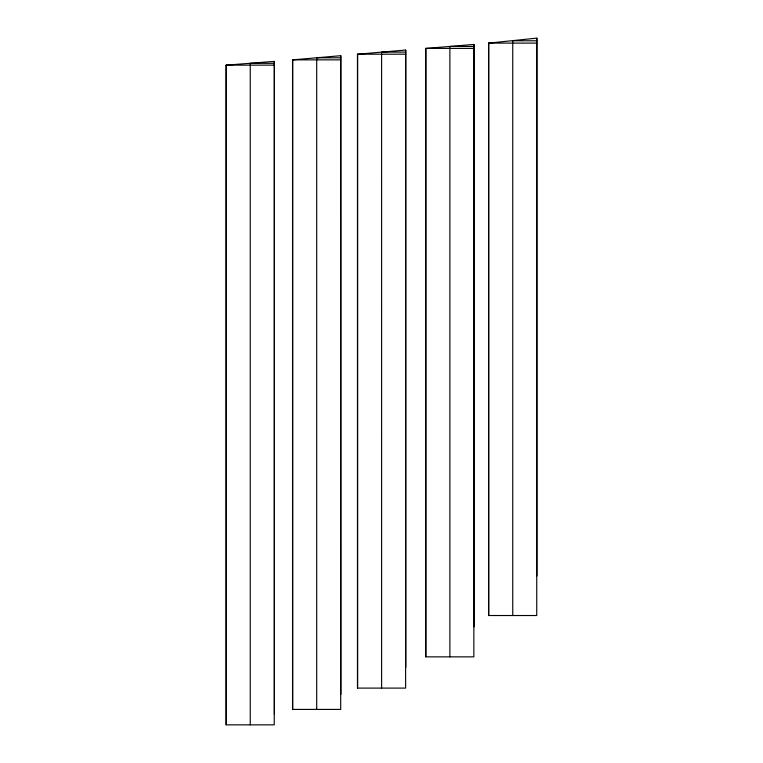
<?xml version="1.0" encoding="UTF-8"?>
<svg xmlns="http://www.w3.org/2000/svg" width="763" height="763" viewBox="0 0 763 763"><rect width="100%" height="100%" fill="white"/><g stroke="black" fill="none" stroke-linecap="round" stroke-linejoin="round"><path stroke-width="1.14" d="M488.759 43.11L536.742 38.15L536.742 615.522L488.759 615.522L488.759 43.11L536.742 43.11M357.637 54.202L405.62 50.062L405.62 688.102L357.637 688.102L357.637 54.202L405.62 54.202M292.715 59.857L340.67 55.699L340.699 709.418L292.715 709.418L292.715 59.857L340.699 59.857M449.846 46.448L473.842 44.435L473.861 656.857L425.878 656.857L425.878 48.393L449.874 46.448L473.861 46.448M226.258 65.141L274.241 61.393L274.241 724.85L226.258 724.85L226.258 65.141L274.241 65.141M536.742 40.792L512.746 40.792L512.746 615.522M425.878 48.393L473.861 48.393M405.62 52.113L381.605 52.113L381.624 688.102M340.699 57.797L316.702 57.797L316.702 709.418M274.241 63.31L250.254 63.3L250.254 724.85M536.923 38.15L536.923 575.874M488.578 43.11L488.578 615.522M474.042 44.435L474.042 626.843M449.874 46.448L449.874 656.857M425.697 48.393L425.697 656.857M405.802 50.062L405.802 667.301M357.456 54.202L357.456 688.102M340.88 55.699L340.88 694.444M292.534 59.857L292.534 709.418M274.422 61.393L274.422 714.187M226.077 65.141L226.077 724.85"/></g></svg>
